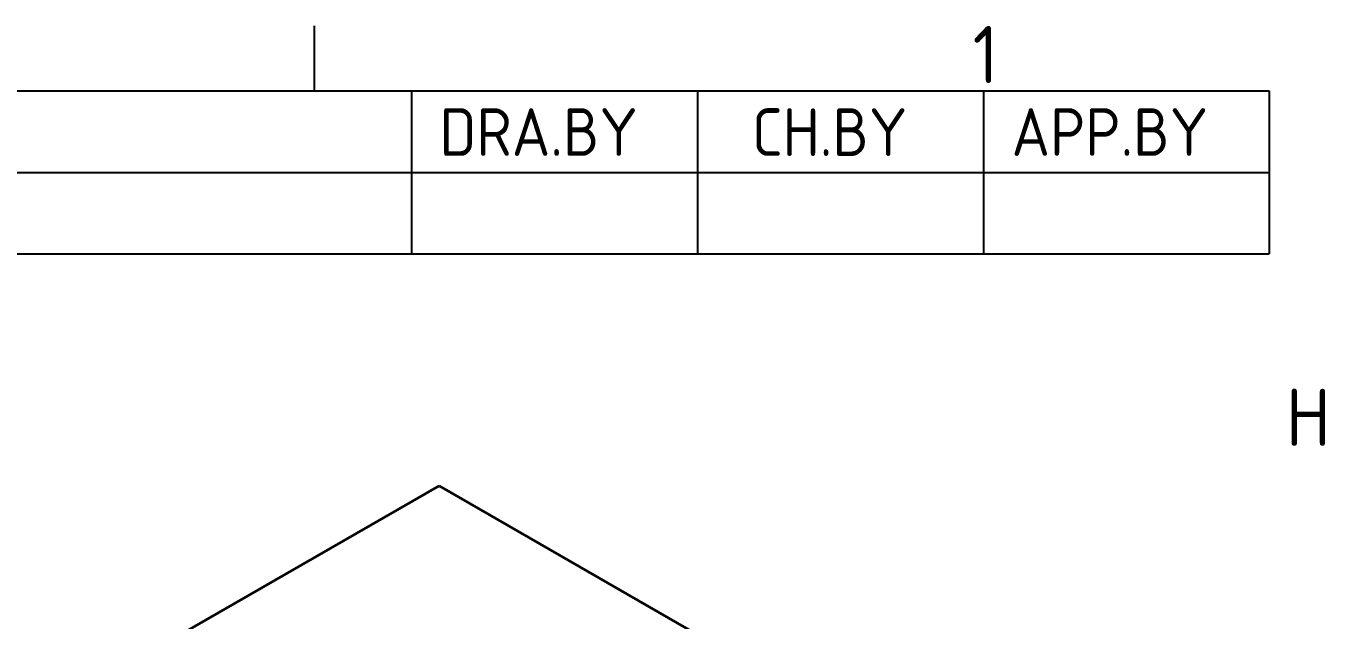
# Model space of a CAD drawing. Header units: millimetres. Extents: x 0 to 2523, y 0 to 1782.
# Drawn here: x 2267.4 to 2471.8, y 1638.7 to 1732.2 of the extents above; entities that cross this region are included whole.
import ezdxf

# ---------------------------------------------------------------- set-up
doc = ezdxf.new("R2010")
doc.units = ezdxf.units.MM
doc.header["$LTSCALE"] = 3
doc.layers.get('0').update_dxf_attribs({"color": 3, "lineweight": 25})
for name, color, linetype, lineweight in [('가시적인 것(ISO)', 3, 'Continuous', 40), ('경계(ISO)', 7, 'Continuous', 25), ('기호(ISO)', 5, 'Continuous', 25)]:
    doc.layers.add(name, color=color, linetype=linetype, lineweight=lineweight)
doc.styles.add('ISO ProportionalPSTEK', font='isocp.shx')
doc.styles.add('문자 텍스트_PSTEK_POSCO', font='isocp.shx')

# ---------------------------------------------------------------- blocks, each defined once
blk = doc.blocks.new('경계 Default Border')
at = {"layer": '경계(ISO)'}
blk.add_line((770.917, 574), (770.917, 577.4), dxfattribs=at)
at = {"layer": '경계(ISO)', "color": 2, "char_height": 3, "attachment_point": 7, "style": '문자 텍스트_PSTEK_POSCO'}
for s, insert in [('1', (805.444, 574.4)), ('H', (821.878, 555.375))]:
    blk.add_mtext(s, dxfattribs=dict(at, insert=insert))
blk = doc.blocks.new('리비전 내역')
at = {"layer": '기호(ISO)'}
for p, q in [((669, 574), (821, 574)), ((776, 574), (776, 569.72)), ((791, 574), (791, 569.72)), ((806, 574), (806, 569.72)), ((821, 574), (821, 569.72)), ((669, 569.72), (821, 569.72)), ((776, 569.72), (776, 565.44)), ((791, 569.72), (791, 565.44)), ((806, 569.72), (806, 565.44)), ((821, 569.72), (821, 565.44)), ((669, 565.44), (821, 565.44))]:
    blk.add_line(p, q, dxfattribs=at)
at = {"layer": '기호(ISO)', "color": 2, "char_height": 2.5, "attachment_point": 7, "style": 'ISO ProportionalPSTEK'}
for s, insert in [('DRA.BY', (777.476, 570.583)), ('CH.BY', (793.864, 570.583)), ('APP.BY', (807.478, 570.583))]:
    blk.add_mtext(s, dxfattribs=dict(at, insert=insert))

msp = doc.modelspace()

# ---------------------------------------------------------------- linework, layer by layer
at = {"layer": '가시적인 것(ISO)'}
for p, q in [((2332.3655, 1659.8256), (2291.424, 1636.2489)), ((2417.2183, 1610.9621), (2332.3655, 1659.8256))]:
    msp.add_line(p, q, dxfattribs=at)

# ---------------------------------------------------------------- block references
at = {"xscale": 3, "yscale": 3, "zscale": 3}
msp.add_blockref('경계 Default Border', (0, 0), dxfattribs=at)
at = {"layer": '기호(ISO)', "xscale": 3, "yscale": 3, "zscale": 3}
msp.add_blockref('리비전 내역', (0, 0), dxfattribs=at)

doc.saveas('drawing.dxf')
